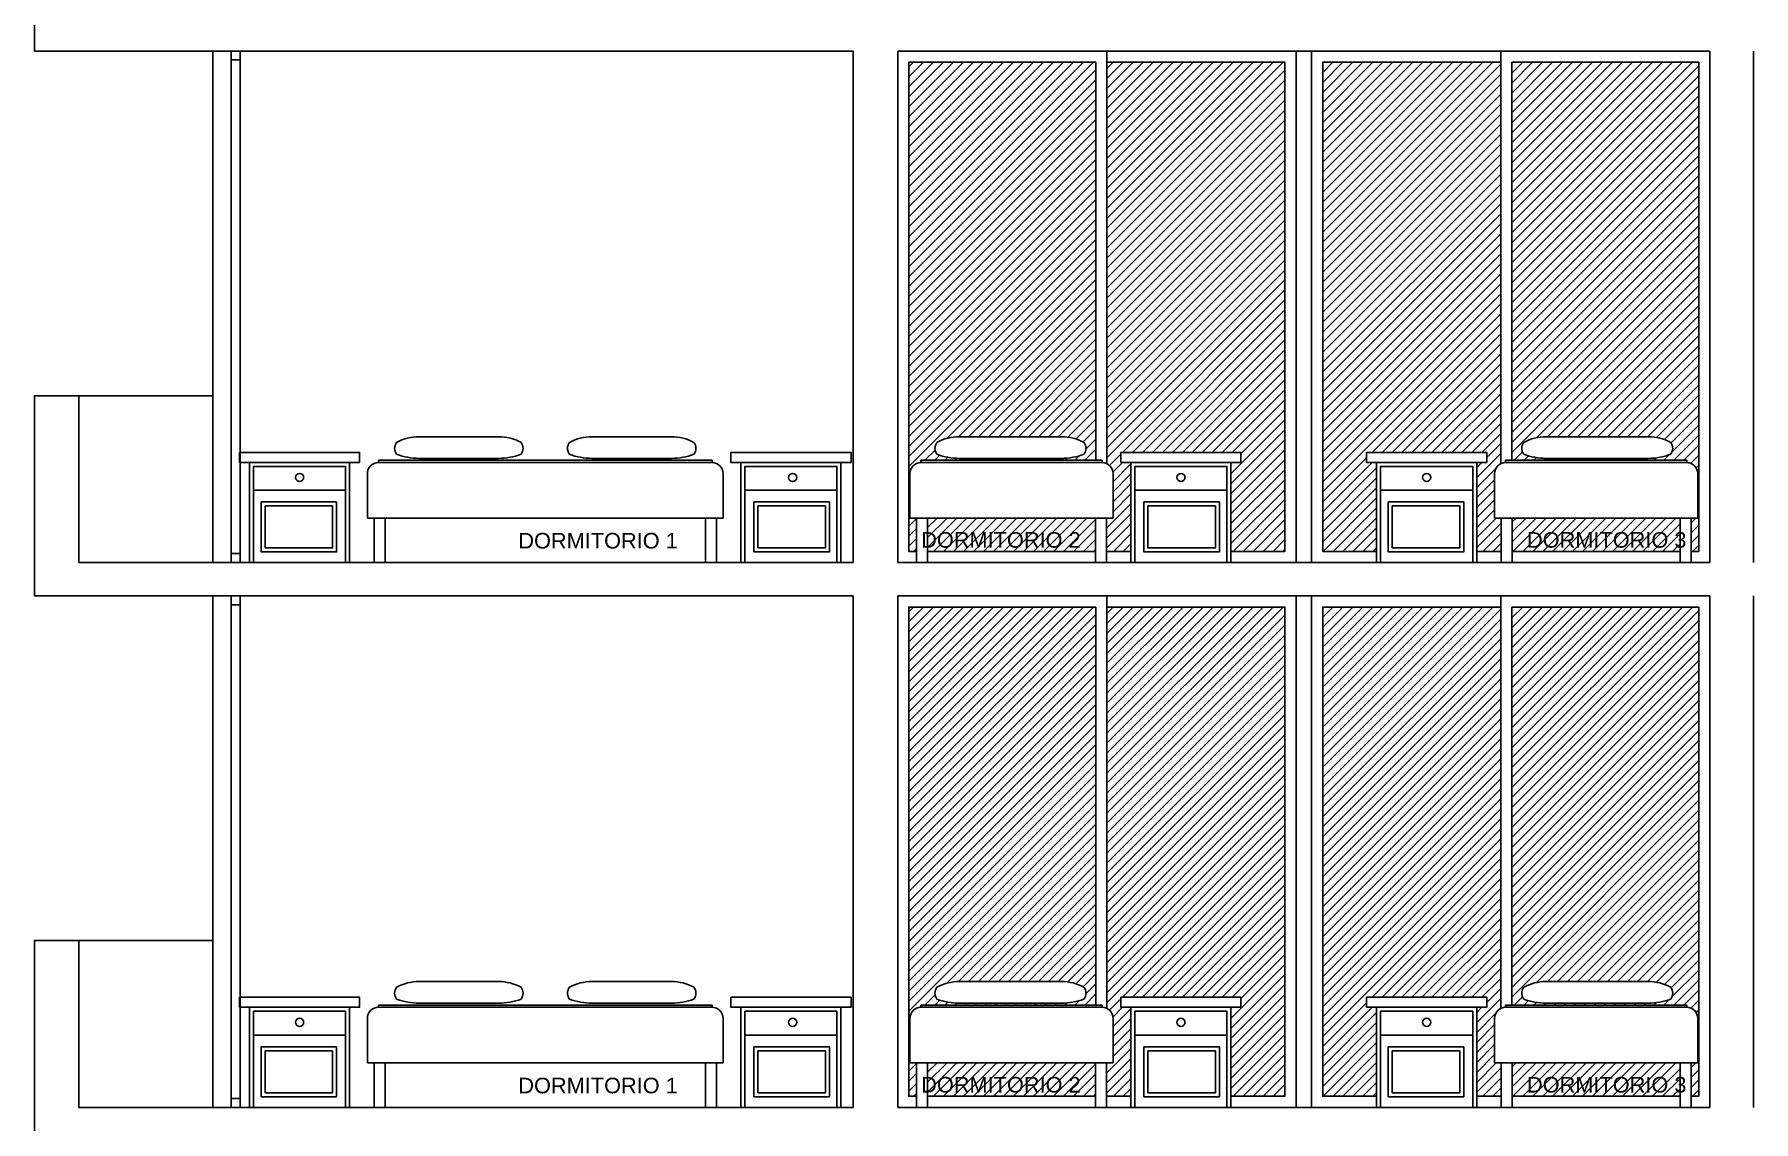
# Model space of a CAD drawing. Header units: millimetres. Extents: x 1217 to 2428, y 234 to 644.
# Drawn here: x 2231.04 to 2238.77, y 401.84 to 406.73 of the extents above; entities that cross this region are included whole.
import ezdxf

# ---------------------------------------------------------------- set-up
doc = ezdxf.new("R2010")
doc.units = ezdxf.units.MM
for name, color, linetype in [('0.1', 251, 'Continuous'), ('0.2', 2, 'Continuous'), ('0.3', 6, 'Continuous'), ('MURO', 5, 'Continuous'), ('Texto', 1, 'Continuous')]:
    doc.layers.add(name, color=color, linetype=linetype)
doc.styles.get("Standard").update_dxf_attribs({"font": 'arial.ttf'})
pattern_1 = [(45, (422.4179387353875, -295.2735478603002), (-0.02245064030267288, 0.02245064030267288), [])]
pattern_2 = [(45, (422.4179387353875, -292.8235476592326), (-0.02245064030267288, 0.02245064030267288), [])]

msp = doc.modelspace()

# ---------------------------------------------------------------- hatches: boundary and pattern name
at = {"layer": '0.1', "ltscale": 3}
h = msp.add_hatch(dxfattribs=at)
h.set_pattern_fill('ANSI31', color=256, scale=0.01)
h.set_pattern_definition(pattern_2)
edge = h.paths.add_edge_path()
edge.add_line((2235.809509860876, 406.6009935503834), (2234.968528561855, 406.6009935503834))
edge.add_line((2234.968528561855, 406.6009935503834), (2234.973099947954, 404.7509935507559))
edge.add_arc((2235.023099947954, 404.7509935507557), 0.0500000000001819, 90, 179.9999999997395, ccw=False)
edge.add_line((2235.023099947954, 404.8009935507559), (2235.023086129455, 404.8109935502831))
edge.add_line((2235.023086129455, 404.8109935502831), (2235.809509860876, 404.8109935507713))
edge.add_line((2235.809509860876, 404.8109935507713), (2235.809509860876, 406.6009935503834))
edge = h.paths.add_edge_path(flags=16)
edge.add_arc((2235.721483862543, 404.8645589528612), 0.04346014252858307, 322.3584972331713, 397.6415043925066)
edge.add_arc((2235.654944005065, 404.7062089610866), 0.2106576962042713, 61.3648222440488, 89.99999970130179)
edge.add_line((2235.654944006163, 404.9168666572909), (2235.297499618136, 404.9168666591876))
edge.add_line((2235.297499618136, 404.9168666591876), (2235.19590087464, 404.9168666591535))
edge.add_arc((2235.195900879705, 404.7062089629487), 0.2106576962048622, 90.0000013774749, 118.6351777559782)
edge.add_arc((2235.129361022226, 404.8645589547241), 0.04346014252840516, 142.3584956078494, 217.6415027675509)
edge.add_arc((2235.195900879704, 405.1037123389539), 0.2842281515700908, 249.1951985566897, 269.9999997013402)
edge.add_line((2235.195900878223, 404.8194841873838), (2235.654944003854, 404.8194841855212))
edge.add_arc((2235.654944005065, 405.1037123370941), 0.284228151572961, 269.9999997558837, 290.8048014431884)
h.paths.add_polyline_path([(2235.807499947892, 404.5509935500649), (2235.053099947924, 404.5509935496257), (2235.053099947924, 404.4009935503834), (2235.807499947892, 404.4009935503834)])
h.paths.add_polyline_path([(2235.003099947935, 404.5509935505697), (2234.973099947907, 404.5509935505697), (2234.973099947907, 404.7509935696192), (2234.968528561855, 406.6009935503834), (2234.968528561855, 404.4009935503834), (2235.003099947935, 404.4009935503834)])
edge = h.paths.add_edge_path()
edge.add_line((2236.659894773511, 406.6009935503834), (2235.859509860876, 406.6009935503834))
edge.add_line((2235.859509860876, 406.6009935503834), (2235.859509860876, 404.7958885808713))
edge.add_arc((2235.837499947861, 404.7509935507562), 0.04999999999972937, -3.257127900724299e-10, 63.88346839328062, ccw=False)
edge.add_line((2235.887499947861, 404.7509935507559), (2235.887499947908, 404.5509935505697))
edge.add_line((2235.887499947908, 404.5509935505697), (2235.85749994788, 404.5509935505697))
edge.add_line((2235.85749994788, 404.5509935505697), (2235.85749994788, 404.4009935503834))
edge.add_line((2235.85749994788, 404.4009935503834), (2235.967317507944, 404.4009935503834))
edge.add_line((2235.967317507944, 404.4009935503834), (2235.967317507944, 404.8009935491802))
edge.add_line((2235.967317507944, 404.8009935491802), (2235.922317507902, 404.8009935491802))
edge.add_line((2235.922317507902, 404.8009935491802), (2235.922317507902, 404.8459935491057))
edge.add_line((2235.922317507902, 404.8459935491057), (2236.417317507897, 404.8459935491057))
edge.add_line((2236.417317507897, 404.8459935491057), (2236.462317507939, 404.8459935491057))
edge.add_line((2236.462317507939, 404.8459935491057), (2236.462317507939, 404.8009935491802))
edge.add_line((2236.462317507939, 404.8009935491802), (2236.417317507897, 404.8009935491802))
edge.add_line((2236.417317507897, 404.8009935491802), (2236.417317507897, 404.4009935503834))
edge.add_line((2236.417317507897, 404.4009935503834), (2236.659894773511, 404.4009935503834))
edge.add_line((2236.659894773511, 404.4009935503834), (2236.659894773511, 406.6009935503834))
h = msp.add_hatch(dxfattribs=at)
h.set_pattern_fill('ANSI31', color=256, scale=0.01)
h.set_pattern_definition(pattern_2)
edge = h.paths.add_edge_path()
edge.add_line((2237.680279686146, 406.6009935503834), (2238.521260985167, 406.6009935503834))
edge.add_line((2238.521260985167, 406.6009935503834), (2238.516689599068, 404.7509935507559))
edge.add_arc((2238.466689599068, 404.7509935507557), 0.0500000000001819, 360.0000000002606, 450)
edge.add_line((2238.466689599068, 404.8009935507559), (2238.466703417567, 404.8109935502831))
edge.add_line((2238.466703417567, 404.8109935502831), (2237.680279686146, 404.8109935507713))
edge.add_line((2237.680279686146, 404.8109935507713), (2237.680279686146, 406.6009935503834))
edge = h.paths.add_edge_path(flags=16)
edge.add_arc((2237.768305684479, 404.8645589528612), 0.04346014252858307, 142.3584956074934, 217.6415027668287, ccw=False)
edge.add_arc((2237.834845541957, 404.7062089610866), 0.2106576962042713, 450.0000002986982, 478.6351777559512, ccw=False)
edge.add_line((2237.834845540859, 404.9168666572909), (2238.192289928887, 404.9168666591876))
edge.add_line((2238.192289928887, 404.9168666591876), (2238.293888672382, 404.9168666591535))
edge.add_arc((2238.293888667317, 404.7062089629487), 0.2106576962048622, 421.36482224402175, 449.9999986225251, ccw=False)
edge.add_arc((2238.360428524796, 404.8645589547241), 0.04346014252840516, 322.3584972324491, 397.6415043921505, ccw=False)
edge.add_arc((2238.293888667318, 405.1037123389539), 0.2842281515700908, 270.0000002986598, 290.8048014433102, ccw=False)
edge.add_line((2238.293888668799, 404.8194841873838), (2237.834845543168, 404.8194841855212))
edge.add_arc((2237.834845541957, 405.1037123370941), 0.284228151572961, 249.1951985568116, 270.0000002441164, ccw=False)
h.paths.add_polyline_path([(2237.68228959913, 404.5509935500649), (2238.436689599098, 404.5509935496257), (2238.436689599098, 404.4009935503834), (2237.68228959913, 404.4009935503834)])
h.paths.add_polyline_path([(2238.486689599087, 404.5509935505697), (2238.516689599115, 404.5509935505697), (2238.516689599115, 404.7509935696192), (2238.521260985167, 406.6009935503834), (2238.521260985167, 404.4009935503834), (2238.486689599087, 404.4009935503834)])
edge = h.paths.add_edge_path()
edge.add_line((2236.829894773511, 406.6009935503834), (2237.630279686146, 406.6009935503834))
edge.add_line((2237.630279686146, 406.6009935503834), (2237.630279686146, 404.7958885808713))
edge.add_arc((2237.652289599161, 404.7509935507562), 0.04999999999972937, 476.1165316067194, 540.0000000003257)
edge.add_line((2237.602289599161, 404.7509935507559), (2237.602289599114, 404.5509935505697))
edge.add_line((2237.602289599114, 404.5509935505697), (2237.632289599142, 404.5509935505697))
edge.add_line((2237.632289599142, 404.5509935505697), (2237.632289599142, 404.4009935503834))
edge.add_line((2237.632289599142, 404.4009935503834), (2237.522472039078, 404.4009935503834))
edge.add_line((2237.522472039078, 404.4009935503834), (2237.522472039078, 404.8009935491802))
edge.add_line((2237.522472039078, 404.8009935491802), (2237.56747203912, 404.8009935491802))
edge.add_line((2237.56747203912, 404.8009935491802), (2237.56747203912, 404.8459935491057))
edge.add_line((2237.56747203912, 404.8459935491057), (2237.072472039125, 404.8459935491057))
edge.add_line((2237.072472039125, 404.8459935491057), (2237.027472039083, 404.8459935491057))
edge.add_line((2237.027472039083, 404.8459935491057), (2237.027472039083, 404.8009935491802))
edge.add_line((2237.027472039083, 404.8009935491802), (2237.072472039125, 404.8009935491802))
edge.add_line((2237.072472039125, 404.8009935491802), (2237.072472039125, 404.4009935503834))
edge.add_line((2237.072472039125, 404.4009935503834), (2236.829894773511, 404.4009935503834))
edge.add_line((2236.829894773511, 404.4009935503834), (2236.829894773511, 406.6009935503834))
h = msp.add_hatch(dxfattribs=at)
h.set_pattern_fill('ANSI31', color=256, scale=0.01)
h.set_pattern_definition(pattern_1)
edge = h.paths.add_edge_path()
edge.add_line((2235.809509860876, 404.1509933493159), (2234.968528561855, 404.1509933493159))
edge.add_line((2234.968528561855, 404.1509933493159), (2234.973099947954, 402.3009933496884))
edge.add_arc((2235.023099947954, 402.3009933496882), 0.0500000000001819, 90, 179.9999999997395, ccw=False)
edge.add_line((2235.023099947954, 402.3509933496883), (2235.023086129455, 402.3609933492155))
edge.add_line((2235.023086129455, 402.3609933492155), (2235.809509860876, 402.3609933497038))
edge.add_line((2235.809509860876, 402.3609933497038), (2235.809509860876, 404.1509933493159))
edge = h.paths.add_edge_path(flags=16)
edge.add_arc((2235.721483862543, 402.4145587517936), 0.04346014252858307, 322.3584972331713, 397.6415043925066)
edge.add_arc((2235.654944005065, 402.2562087600191), 0.2106576962042713, 61.3648222440488, 89.99999970130179)
edge.add_line((2235.654944006163, 402.4668664562233), (2235.297499618136, 402.4668664581201))
edge.add_line((2235.297499618136, 402.4668664581201), (2235.19590087464, 402.466866458086))
edge.add_arc((2235.195900879705, 402.2562087618811), 0.2106576962048622, 90.0000013774749, 118.6351777559782)
edge.add_arc((2235.129361022226, 402.4145587536566), 0.04346014252840516, 142.3584956078494, 217.6415027675509)
edge.add_arc((2235.195900879704, 402.6537121378863), 0.2842281515700908, 249.1951985566897, 269.9999997013402)
edge.add_line((2235.195900878223, 402.3694839863163), (2235.654944003854, 402.3694839844536))
edge.add_arc((2235.654944005065, 402.6537121360266), 0.284228151572961, 269.9999997558837, 290.8048014431884)
h.paths.add_polyline_path([(2235.807499947892, 402.1009933489973), (2235.053099947924, 402.1009933485582), (2235.053099947924, 401.9509933493158), (2235.807499947892, 401.9509933493158)])
h.paths.add_polyline_path([(2235.003099947935, 402.1009933495021), (2234.973099947907, 402.1009933495021), (2234.973099947907, 402.3009933685516), (2234.968528561855, 404.1509933493159), (2234.968528561855, 401.9509933493158), (2235.003099947935, 401.9509933493158)])
edge = h.paths.add_edge_path()
edge.add_line((2236.659894773511, 404.1509933493159), (2235.859509860876, 404.1509933493159))
edge.add_line((2235.859509860876, 404.1509933493159), (2235.859509860876, 402.3458883798038))
edge.add_arc((2235.837499947861, 402.3009933496887), 0.04999999999972937, -3.257127900724299e-10, 63.88346839328062, ccw=False)
edge.add_line((2235.887499947861, 402.3009933496884), (2235.887499947908, 402.1009933495021))
edge.add_line((2235.887499947908, 402.1009933495021), (2235.85749994788, 402.1009933495021))
edge.add_line((2235.85749994788, 402.1009933495021), (2235.85749994788, 401.9509933493158))
edge.add_line((2235.85749994788, 401.9509933493158), (2235.967317507944, 401.9509933493158))
edge.add_line((2235.967317507944, 401.9509933493158), (2235.967317507944, 402.3509933481126))
edge.add_line((2235.967317507944, 402.3509933481126), (2235.922317507902, 402.3509933481126))
edge.add_line((2235.922317507902, 402.3509933481126), (2235.922317507902, 402.3959933480381))
edge.add_line((2235.922317507902, 402.3959933480381), (2236.417317507897, 402.3959933480381))
edge.add_line((2236.417317507897, 402.3959933480381), (2236.462317507939, 402.3959933480381))
edge.add_line((2236.462317507939, 402.3959933480381), (2236.462317507939, 402.3509933481126))
edge.add_line((2236.462317507939, 402.3509933481126), (2236.417317507897, 402.3509933481126))
edge.add_line((2236.417317507897, 402.3509933481126), (2236.417317507897, 401.9509933493158))
edge.add_line((2236.417317507897, 401.9509933493158), (2236.659894773511, 401.9509933493158))
edge.add_line((2236.659894773511, 401.9509933493158), (2236.659894773511, 404.1509933493159))
h = msp.add_hatch(dxfattribs=at)
h.set_pattern_fill('ANSI31', color=256, scale=0.01)
h.set_pattern_definition(pattern_1)
edge = h.paths.add_edge_path()
edge.add_line((2237.680279686146, 404.1509933493159), (2238.521260985167, 404.1509933493159))
edge.add_line((2238.521260985167, 404.1509933493159), (2238.516689599068, 402.3009933496884))
edge.add_arc((2238.466689599068, 402.3009933496882), 0.0500000000001819, 360.0000000002606, 450)
edge.add_line((2238.466689599068, 402.3509933496883), (2238.466703417567, 402.3609933492155))
edge.add_line((2238.466703417567, 402.3609933492155), (2237.680279686146, 402.3609933497038))
edge.add_line((2237.680279686146, 402.3609933497038), (2237.680279686146, 404.1509933493159))
edge = h.paths.add_edge_path(flags=16)
edge.add_arc((2237.768305684479, 402.4145587517936), 0.04346014252858307, 142.3584956074934, 217.6415027668287, ccw=False)
edge.add_arc((2237.834845541957, 402.2562087600191), 0.2106576962042713, 450.0000002986982, 478.6351777559512, ccw=False)
edge.add_line((2237.834845540859, 402.4668664562233), (2238.192289928887, 402.4668664581201))
edge.add_line((2238.192289928887, 402.4668664581201), (2238.293888672382, 402.466866458086))
edge.add_arc((2238.293888667317, 402.2562087618811), 0.2106576962048622, 421.36482224402175, 449.9999986225251, ccw=False)
edge.add_arc((2238.360428524796, 402.4145587536566), 0.04346014252840516, 322.3584972324491, 397.6415043921505, ccw=False)
edge.add_arc((2238.293888667318, 402.6537121378863), 0.2842281515700908, 270.0000002986598, 290.8048014433102, ccw=False)
edge.add_line((2238.293888668799, 402.3694839863163), (2237.834845543168, 402.3694839844536))
edge.add_arc((2237.834845541957, 402.6537121360266), 0.284228151572961, 249.1951985568116, 270.0000002441164, ccw=False)
h.paths.add_polyline_path([(2237.68228959913, 402.1009933489973), (2238.436689599098, 402.1009933485582), (2238.436689599098, 401.9509933493158), (2237.68228959913, 401.9509933493158)])
h.paths.add_polyline_path([(2238.486689599087, 402.1009933495021), (2238.516689599115, 402.1009933495021), (2238.516689599115, 402.3009933685516), (2238.521260985167, 404.1509933493159), (2238.521260985167, 401.9509933493158), (2238.486689599087, 401.9509933493158)])
edge = h.paths.add_edge_path()
edge.add_line((2236.829894773511, 404.1509933493159), (2237.630279686146, 404.1509933493159))
edge.add_line((2237.630279686146, 404.1509933493159), (2237.630279686146, 402.3458883798038))
edge.add_arc((2237.652289599161, 402.3009933496887), 0.04999999999972937, 476.1165316067194, 540.0000000003257)
edge.add_line((2237.602289599161, 402.3009933496884), (2237.602289599114, 402.1009933495021))
edge.add_line((2237.602289599114, 402.1009933495021), (2237.632289599142, 402.1009933495021))
edge.add_line((2237.632289599142, 402.1009933495021), (2237.632289599142, 401.9509933493158))
edge.add_line((2237.632289599142, 401.9509933493158), (2237.522472039078, 401.9509933493158))
edge.add_line((2237.522472039078, 401.9509933493158), (2237.522472039078, 402.3509933481126))
edge.add_line((2237.522472039078, 402.3509933481126), (2237.56747203912, 402.3509933481126))
edge.add_line((2237.56747203912, 402.3509933481126), (2237.56747203912, 402.3959933480381))
edge.add_line((2237.56747203912, 402.3959933480381), (2237.072472039125, 402.3959933480381))
edge.add_line((2237.072472039125, 402.3959933480381), (2237.027472039083, 402.3959933480381))
edge.add_line((2237.027472039083, 402.3959933480381), (2237.027472039083, 402.3509933481126))
edge.add_line((2237.027472039083, 402.3509933481126), (2237.072472039125, 402.3509933481126))
edge.add_line((2237.072472039125, 402.3509933481126), (2237.072472039125, 401.9509933493158))
edge.add_line((2237.072472039125, 401.9509933493158), (2236.829894773511, 401.9509933493158))
edge.add_line((2236.829894773511, 401.9509933493158), (2236.829894773511, 404.1509933493159))

# ---------------------------------------------------------------- linework, layer by layer
at = {"layer": '0.1', "linetype": 'ByBlock'}
for p, q in [((2232.533707714455, 404.7509935507558, -4.511021234321858e-07), (2232.533707714455, 404.5509935505696, -4.511021234321858e-07)), ((2234.083707714443, 404.8109935512774, -4.511021234321858e-07), (2232.583693896002, 404.810993550346, -4.511021234321858e-07)), ((2232.583697702201, 404.8009935496382, -4.511021234321858e-07), (2234.083717067017, 404.8009935496382, -4.511021234321858e-07)), ((2234.133707714431, 404.7509935507558, -4.511021234321858e-07), (2234.133707714431, 404.5509935505696, -4.511021234321858e-07)), ((2234.973099947907, 404.7509935507559, -2.901142928210344e-07), (2234.973099947907, 404.5509935505697, -2.901142928210344e-07)), ((2235.83749994792, 404.8109935507887, -3.203780983123054e-07), (2235.023086129455, 404.8109935502831, -3.203780983123054e-07)), ((2235.023099947955, 404.8009935496383, -3.203780983123054e-07), (2235.837486129419, 404.8009935496383, -3.203780983123054e-07)), ((2235.887499947908, 404.7509935507559, -2.901142928210344e-07), (2235.887499947908, 404.5509935505697, -2.901142928210344e-07)), ((2237.602289599114, 404.7509935507559, -2.901142928210344e-07), (2237.602289599114, 404.5509935505697, -2.901142928210344e-07)), ((2237.652289599102, 404.8109935507887, -3.203780983123054e-07), (2238.466703417567, 404.8109935502831, -3.203780983123054e-07)), ((2238.466689599067, 404.8009935496383, -3.203780983123054e-07), (2237.652303417603, 404.8009935496383, -3.203780983123054e-07)), ((2238.516689599115, 404.7509935507559, -2.901142928210344e-07), (2238.516689599115, 404.5509935505697, -2.901142928210344e-07)), ((2234.133707714431, 404.5509935505696, -4.511021234321858e-07), (2232.533707714455, 404.5509935496382, -4.511021234321858e-07)), ((2232.533707714455, 404.5509935505696, -4.511021234321858e-07), (2232.613707714471, 404.5509935505696, -4.511021234321858e-07)), ((2232.563707714482, 404.5509935505696, -4.511021234321858e-07), (2232.533707714455, 404.5509935505696, -4.511021234321858e-07)), ((2232.563707714482, 404.3509935503833, -4.511021234321858e-07), (2232.563707714482, 404.5509935505696, -4.511021234321858e-07)), ((2232.613707714471, 404.5509935505696, -4.511021234321858e-07), (2232.613707714471, 404.3509935503833, -4.511021234321858e-07)), ((2234.133707714431, 404.5509935505696, -4.511021234321858e-07), (2234.053707714415, 404.5509935505696, -4.511021234321858e-07)), ((2234.103707714403, 404.5509935505696, -4.511021234321858e-07), (2234.133707714431, 404.5509935505696, -4.511021234321858e-07)), ((2234.103707714403, 404.3509935503833, -4.511021234321858e-07), (2234.103707714403, 404.5509935505696, -4.511021234321858e-07)), ((2234.973099947907, 404.5509935505697, -2.901142928210344e-07), (2235.053099947924, 404.5509935505697, -2.901142928210344e-07)), ((2235.003099947935, 404.5509935505697, -2.901142928210344e-07), (2234.973099947907, 404.5509935505697, -2.901142928210344e-07)), ((2235.003099947935, 404.3509935503834, -2.901142928210344e-07), (2235.003099947935, 404.5509935505697, -2.901142928210344e-07)), ((2235.887499947908, 404.5509935501115, -3.203780983123054e-07), (2235.053099947923, 404.5509935496257, -3.203780983123054e-07)), ((2235.053099947924, 404.5509935505697, -2.901142928210344e-07), (2235.053099947924, 404.3509935503834, -2.901142928210344e-07)), ((2235.887499947908, 404.5509935505697, -2.901142928210344e-07), (2235.807499947892, 404.5509935505697, -2.901142928210344e-07)), ((2235.85749994788, 404.5509935505697, -2.901142928210344e-07), (2235.887499947908, 404.5509935505697, -2.901142928210344e-07)), ((2235.85749994788, 404.3509935503834, -2.901142928210344e-07), (2235.85749994788, 404.5509935505697, -2.901142928210344e-07)), ((2237.602289599114, 404.5509935505697, -2.901142928210344e-07), (2237.68228959913, 404.5509935505697, -2.901142928210344e-07)), ((2237.602289599114, 404.5509935501115, -3.203780983123054e-07), (2238.436689599099, 404.5509935496257, -3.203780983123054e-07)), ((2237.632289599142, 404.5509935505697, -2.901142928210344e-07), (2237.602289599114, 404.5509935505697, -2.901142928210344e-07)), ((2237.632289599142, 404.3509935503834, -2.901142928210344e-07), (2237.632289599142, 404.5509935505697, -2.901142928210344e-07)), ((2238.436689599098, 404.5509935505697, -2.901142928210344e-07), (2238.436689599098, 404.3509935503834, -2.901142928210344e-07)), ((2238.516689599115, 404.5509935505697, -2.901142928210344e-07), (2238.436689599098, 404.5509935505697, -2.901142928210344e-07)), ((2238.486689599087, 404.5509935505697, -2.901142928210344e-07), (2238.516689599115, 404.5509935505697, -2.901142928210344e-07)), ((2238.486689599087, 404.3509935503834, -2.901142928210344e-07), (2238.486689599087, 404.5509935505697, -2.901142928210344e-07)), ((2234.083707714443, 402.3609933502098, -4.511021234321858e-07), (2232.583693896002, 402.3609933492785, -4.511021234321858e-07)), ((2235.83749994792, 402.3609933497212, -3.203780983123054e-07), (2235.023086129455, 402.3609933492155, -3.203780983123054e-07)), ((2237.652289599102, 402.3609933497212, -3.203780983123054e-07), (2238.466703417567, 402.3609933492155, -3.203780983123054e-07)), ((2232.533707714455, 402.3009933496883, -4.511021234321858e-07), (2232.533707714455, 402.100993349502, -4.511021234321858e-07)), ((2232.583697702201, 402.3509933485707, -4.511021234321858e-07), (2234.083717067017, 402.3509933485707, -4.511021234321858e-07)), ((2234.133707714431, 402.3009933496883, -4.511021234321858e-07), (2234.133707714431, 402.100993349502, -4.511021234321858e-07)), ((2234.973099947907, 402.3009933496884, -2.901142928210344e-07), (2234.973099947907, 402.1009933495021, -2.901142928210344e-07)), ((2235.023099947955, 402.3509933485708, -3.203780983123054e-07), (2235.837486129419, 402.3509933485708, -3.203780983123054e-07)), ((2235.887499947908, 402.3009933496884, -2.901142928210344e-07), (2235.887499947908, 402.1009933495021, -2.901142928210344e-07)), ((2237.602289599114, 402.3009933496884, -2.901142928210344e-07), (2237.602289599114, 402.1009933495021, -2.901142928210344e-07)), ((2238.466689599067, 402.3509933485708, -3.203780983123054e-07), (2237.652303417603, 402.3509933485708, -3.203780983123054e-07)), ((2238.516689599115, 402.3009933496884, -2.901142928210344e-07), (2238.516689599115, 402.1009933495021, -2.901142928210344e-07)), ((2234.133707714431, 402.100993349502, -4.511021234321858e-07), (2232.533707714455, 402.1009933485707, -4.511021234321858e-07)), ((2232.533707714455, 402.100993349502, -4.511021234321858e-07), (2232.613707714471, 402.100993349502, -4.511021234321858e-07)), ((2232.563707714482, 402.100993349502, -4.511021234321858e-07), (2232.533707714455, 402.100993349502, -4.511021234321858e-07)), ((2232.563707714482, 401.9009933493157, -4.511021234321858e-07), (2232.563707714482, 402.100993349502, -4.511021234321858e-07)), ((2232.613707714471, 402.100993349502, -4.511021234321858e-07), (2232.613707714471, 401.9009933493157, -4.511021234321858e-07)), ((2234.133707714431, 402.100993349502, -4.511021234321858e-07), (2234.053707714415, 402.100993349502, -4.511021234321858e-07)), ((2234.103707714403, 402.100993349502, -4.511021234321858e-07), (2234.133707714431, 402.100993349502, -4.511021234321858e-07)), ((2234.103707714403, 401.9009933493157, -4.511021234321858e-07), (2234.103707714403, 402.100993349502, -4.511021234321858e-07)), ((2234.973099947907, 402.1009933495021, -2.901142928210344e-07), (2235.053099947924, 402.1009933495021, -2.901142928210344e-07)), ((2235.003099947935, 402.1009933495021, -2.901142928210344e-07), (2234.973099947907, 402.1009933495021, -2.901142928210344e-07)), ((2235.003099947935, 401.9009933493159, -2.901142928210344e-07), (2235.003099947935, 402.1009933495021, -2.901142928210344e-07)), ((2235.887499947908, 402.100993349044, -3.203780983123054e-07), (2235.053099947923, 402.1009933485582, -3.203780983123054e-07)), ((2235.053099947924, 402.1009933495021, -2.901142928210344e-07), (2235.053099947924, 401.9009933493159, -2.901142928210344e-07)), ((2235.887499947908, 402.1009933495021, -2.901142928210344e-07), (2235.807499947892, 402.1009933495021, -2.901142928210344e-07)), ((2235.85749994788, 402.1009933495021, -2.901142928210344e-07), (2235.887499947908, 402.1009933495021, -2.901142928210344e-07)), ((2235.85749994788, 401.9009933493159, -2.901142928210344e-07), (2235.85749994788, 402.1009933495021, -2.901142928210344e-07)), ((2237.602289599114, 402.1009933495021, -2.901142928210344e-07), (2237.68228959913, 402.1009933495021, -2.901142928210344e-07)), ((2237.602289599114, 402.100993349044, -3.203780983123054e-07), (2238.436689599099, 402.1009933485582, -3.203780983123054e-07)), ((2237.632289599142, 402.1009933495021, -2.901142928210344e-07), (2237.602289599114, 402.1009933495021, -2.901142928210344e-07)), ((2237.632289599142, 401.9009933493159, -2.901142928210344e-07), (2237.632289599142, 402.1009933495021, -2.901142928210344e-07)), ((2238.436689599098, 402.1009933495021, -2.901142928210344e-07), (2238.436689599098, 401.9009933493159, -2.901142928210344e-07)), ((2238.516689599115, 402.1009933495021, -2.901142928210344e-07), (2238.436689599098, 402.1009933495021, -2.901142928210344e-07)), ((2238.486689599087, 402.1009933495021, -2.901142928210344e-07), (2238.516689599115, 402.1009933495021, -2.901142928210344e-07)), ((2238.486689599087, 401.9009933493159, -2.901142928210344e-07), (2238.486689599087, 402.1009933495021, -2.901142928210344e-07))]:
    msp.add_line(p, q, dxfattribs=at)
at = {"layer": '0.1'}
for p, q in [((2234.053707714415, 404.5509935505696, -4.511021234321858e-07), (2234.053707714415, 404.3509935503833, -4.511021234321858e-07)), ((2235.807499947892, 404.5509935505697, -2.901142928210344e-07), (2235.807499947892, 404.3509935503834, -2.901142928210344e-07)), ((2237.68228959913, 404.5509935505697, -2.901142928210344e-07), (2237.68228959913, 404.3509935503834, -2.901142928210344e-07)), ((2234.053707714415, 402.100993349502, -4.511021234321858e-07), (2234.053707714415, 401.9009933493157, -4.511021234321858e-07)), ((2235.807499947892, 402.1009933495021, -2.901142928210344e-07), (2235.807499947892, 401.9009933493159, -2.901142928210344e-07)), ((2237.68228959913, 402.1009933495021, -2.901142928210344e-07), (2237.68228959913, 401.9009933493159, -2.901142928210344e-07))]:
    msp.add_line(p, q, dxfattribs=at)
at = {"layer": '0.1', "ltscale": 3}
for points, elevation in [([(2231.838075969239, 404.3509935503834), (2231.838075969239, 406.6509937514509)], -2.892623708001396e-07), ([(2235.859509860876, 406.6509935503834), (2235.859509860876, 404.7958885808713)], -3.203780983123054e-07), ([(2237.630279686146, 406.6509935503834), (2237.630279686146, 404.7958885808713)], -3.203780983123054e-07), ([(2235.809509860876, 406.6009935503834), (2234.968528561855, 406.6009935503834), (2234.968528561855, 404.4009935503834), (2235.003099947935, 404.4009935503834)], -3.203780983123054e-07), ([(2235.809509860876, 406.6009935503834), (2235.809509860876, 404.8109935507713)], -3.203780983123054e-07), ([(2236.417317507897, 404.4009935503834), (2236.659894773511, 404.4009935503834), (2236.659894773511, 406.6009935503834), (2235.859509860876, 406.6009935503834)], -3.203780983123054e-07), ([(2237.072472039125, 404.4009935503834), (2236.829894773511, 404.4009935503834), (2236.829894773511, 406.6009935503834), (2237.630279686146, 406.6009935503834)], -3.203780983123054e-07), ([(2237.680279686146, 406.6009935503834), (2238.521260985167, 406.6009935503834), (2238.521260985167, 404.4009935503834), (2238.486689599087, 404.4009935503834)], -3.203780983123054e-07), ([(2237.680279686146, 406.6009935503834), (2237.680279686146, 404.8109935507713)], -3.203780983123054e-07), ([(2231.236081931037, 405.1009965663957), (2231.838081930684, 405.1009965663957)], -2.489541976818461e-07), ([(2235.053099947924, 404.4009935503834), (2235.807499947892, 404.4009935503834)], -3.203780983123054e-07), ([(2235.85749994788, 404.4009935503834), (2235.967317507944, 404.4009935503834)], -3.203780983123054e-07), ([(2237.632289599142, 404.4009935503834), (2237.522472039078, 404.4009935503834)], -3.203780983123054e-07), ([(2238.436689599098, 404.4009935503834), (2237.68228959913, 404.4009935503834)], -3.203780983123054e-07), ([(2231.838075969239, 401.9009933493159), (2231.838075969239, 404.2009935503833)], -2.892623708001396e-07), ([(2235.809509860876, 404.1509933493159), (2234.968528561855, 404.1509933493159), (2234.968528561855, 401.9509933493158), (2235.003099947935, 401.9509933493158)], -3.203780983123054e-07), ([(2235.809509860876, 404.1509933493159), (2235.809509860876, 402.3609933497038)], -3.203780983123054e-07), ([(2235.859509860876, 404.2009933493158), (2235.859509860876, 402.3458883798038)], -3.203780983123054e-07), ([(2236.417317507897, 401.9509933493158), (2236.659894773511, 401.9509933493158), (2236.659894773511, 404.1509933493159), (2235.859509860876, 404.1509933493159)], -3.203780983123054e-07), ([(2237.072472039125, 401.9509933493158), (2236.829894773511, 401.9509933493158), (2236.829894773511, 404.1509933493159), (2237.630279686146, 404.1509933493159)], -3.203780983123054e-07), ([(2237.630279686146, 404.2009933493158), (2237.630279686146, 402.3458883798038)], -3.203780983123054e-07), ([(2237.680279686146, 404.1509933493159), (2238.521260985167, 404.1509933493159), (2238.521260985167, 401.9509933493158), (2238.486689599087, 401.9509933493158)], -3.203780983123054e-07), ([(2237.680279686146, 404.1509933493159), (2237.680279686146, 402.3609933497038)], -3.203780983123054e-07), ([(2231.236081931037, 402.6509963653282), (2231.838081930684, 402.6509963653282)], -2.489541976818461e-07), ([(2235.053099947924, 401.9509933493158), (2235.807499947892, 401.9509933493158)], -3.203780983123054e-07), ([(2235.85749994788, 401.9509933493158), (2235.967317507944, 401.9509933493158)], -3.203780983123054e-07), ([(2237.632289599142, 401.9509933493158), (2237.522472039078, 401.9509933493158)], -3.203780983123054e-07), ([(2238.436689599098, 401.9509933493158), (2237.68228959913, 401.9509933493158)], -3.203780983123054e-07)]:
    msp.add_lwpolyline(points, dxfattribs=dict(at, elevation=elevation))
at = {"layer": '0.1'}
for points, elevation in [([(2232.766262997688, 404.9168666573249), (2233.123707384617, 404.9168666591875)], -4.511021234321858e-07), ([(2233.901151771589, 404.9168666573249), (2233.543707384659, 404.9168666591875)], -4.511021234321858e-07), ([(2235.195869021408, 404.9168666567446), (2235.664698356502, 404.9168666591876)], -3.203780983123054e-07), ([(2235.654944005065, 404.916866657325), (2235.297499618136, 404.9168666591876)], -2.901142928210344e-07), ([(2238.293920525614, 404.9168666567446), (2237.82509119052, 404.9168666591876)], -3.203780983123054e-07), ([(2237.834845541957, 404.916866657325), (2238.192289928887, 404.9168666591876)], -2.901142928210344e-07), ([(2232.766262997688, 404.8194841854282), (2233.123707384617, 404.8194841872908)], -4.511021234321858e-07), ([(2233.901151771589, 404.8194841854282), (2233.543707384659, 404.8194841872908)], -4.511021234321858e-07), ([(2235.654944005065, 404.8194841854283), (2235.195885126147, 404.8194841878205)], -2.901142928210344e-07), ([(2235.307253969572, 404.8194841854283), (2235.664698356502, 404.8194841872909)], -3.203780983123054e-07), ([(2238.18253557745, 404.8194841854283), (2237.82509119052, 404.8194841872909)], -3.203780983123054e-07), ([(2237.834845541957, 404.8194841854283), (2238.293904420875, 404.8194841878205)], -2.901142928210344e-07), ([(2232.766262997688, 402.4668664562573), (2233.123707384617, 402.46686645812)], -4.511021234321858e-07), ([(2233.901151771589, 402.4668664562573), (2233.543707384659, 402.46686645812)], -4.511021234321858e-07), ([(2235.195869021408, 402.4668664556771), (2235.664698356502, 402.4668664581201)], -3.203780983123054e-07), ([(2235.654944005065, 402.4668664562574), (2235.297499618136, 402.4668664581201)], -2.901142928210344e-07), ([(2238.293920525614, 402.4668664556771), (2237.82509119052, 402.4668664581201)], -3.203780983123054e-07), ([(2237.834845541957, 402.4668664562574), (2238.192289928887, 402.4668664581201)], -2.901142928210344e-07), ([(2232.766262997688, 402.3694839843606), (2233.123707384617, 402.3694839862233)], -4.511021234321858e-07), ([(2233.901151771589, 402.3694839843606), (2233.543707384659, 402.3694839862233)], -4.511021234321858e-07), ([(2235.654944005065, 402.3694839843607), (2235.195885126147, 402.3694839867529)], -2.901142928210344e-07), ([(2235.307253969572, 402.3694839843607), (2235.664698356502, 402.3694839862234)], -3.203780983123054e-07), ([(2238.18253557745, 402.3694839843607), (2237.82509119052, 402.3694839862234)], -3.203780983123054e-07), ([(2237.834845541957, 402.3694839843607), (2238.293904420875, 402.3694839867529)], -2.901142928210344e-07)]:
    msp.add_lwpolyline(points, dxfattribs=dict(at, elevation=elevation))
at = {"layer": '0.1', "linetype": 'ByBlock'}
for points, elevation in [([(2232.453890154419, 404.8009935496382), (2232.498890154461, 404.8009935496382), (2232.498890154461, 404.8459935495637), (2232.003890154465, 404.8459935495637), (2231.958890154423, 404.8459935495637), (2231.958890154423, 404.8009935496382), (2232.003890154465, 404.8009935496382)], -4.518898591763925e-07), ([(2234.213525274467, 404.8009935496382), (2234.168525274425, 404.8009935496382), (2234.168525274425, 404.8459935495637), (2234.66352527442, 404.8459935495637), (2234.708525274462, 404.8459935495637), (2234.708525274462, 404.8009935496382), (2234.66352527442, 404.8009935496382)], -4.518898591763925e-07), ([(2235.967317507944, 404.8009935491802), (2235.922317507902, 404.8009935491802), (2235.922317507902, 404.8459935491057), (2236.417317507897, 404.8459935491057), (2236.462317507939, 404.8459935491057), (2236.462317507939, 404.8009935491802), (2236.417317507897, 404.8009935491802)], -3.211658340565121e-07), ([(2237.522472039078, 404.8009935491802), (2237.56747203912, 404.8009935491802), (2237.56747203912, 404.8459935491057), (2237.072472039125, 404.8459935491057), (2237.027472039083, 404.8459935491057), (2237.027472039083, 404.8009935491802), (2237.072472039125, 404.8009935491802)], -3.211658340565121e-07), ([(2232.453890154419, 404.3509935503833), (2232.453890154419, 404.8009935496382), (2232.003890154465, 404.8009935496382), (2232.003890154465, 404.3509935503833)], -4.518898591763925e-07), ([(2232.435890154495, 404.3509935503833), (2232.435890154495, 404.7829935504131), (2232.021890154505, 404.7829935504131), (2232.021890154505, 404.3509935503833)], -4.518898591763925e-07), ([(2232.583693896002, 404.810993550346), (2232.583707714501, 404.8009935505696)], -4.511021234321858e-07), ([(2234.083707714443, 404.810993550346), (2234.083693895944, 404.8009935505696)], -4.511021234321858e-07), ([(2234.213525274467, 404.3509935503833), (2234.213525274467, 404.8009935496382), (2234.66352527442, 404.8009935496382), (2234.66352527442, 404.3509935503833)], -4.518898591763925e-07), ([(2234.231525274391, 404.3509935503833), (2234.231525274391, 404.7829935504131), (2234.64552527438, 404.7829935504131), (2234.64552527438, 404.3509935503833)], -4.518898591763925e-07), ([(2235.023086129455, 404.8109935503462), (2235.023099947954, 404.8009935505697)], -2.901142928210344e-07), ([(2235.83749994792, 404.8109935503462), (2235.837486129421, 404.8009935505697)], -2.901142928210344e-07), ([(2235.967317507944, 404.3509935499252), (2235.967317507944, 404.8009935491802), (2236.417317507897, 404.8009935491802), (2236.417317507897, 404.3509935499252)], -3.211658340565121e-07), ([(2235.985317507867, 404.3509935499252), (2235.985317507867, 404.7829935499551), (2236.399317507857, 404.7829935499551), (2236.399317507857, 404.3509935499252)], -3.211658340565121e-07), ([(2237.522472039078, 404.3509935499252), (2237.522472039078, 404.8009935491802), (2237.072472039125, 404.8009935491802), (2237.072472039125, 404.3509935499252)], -3.211658340565121e-07), ([(2237.504472039155, 404.3509935499252), (2237.504472039155, 404.7829935499551), (2237.090472039165, 404.7829935499551), (2237.090472039165, 404.3509935499252)], -3.211658340565121e-07), ([(2237.652289599102, 404.8109935503462), (2237.652303417601, 404.8009935505697)], -2.901142928210344e-07), ([(2238.466703417567, 404.8109935503462), (2238.466689599068, 404.8009935505697)], -2.901142928210344e-07), ([(2232.435890154495, 404.676088533365), (2232.021890154505, 404.676088533365)], -4.47789701935259e-07), ([(2234.231525274391, 404.676088533365), (2234.64552527438, 404.676088533365)], -4.47789701935259e-07), ([(2235.985317507867, 404.6760885329069), (2236.399317507857, 404.6760885329069)], -3.170656768153786e-07), ([(2237.504472039155, 404.6760885329069), (2237.090472039165, 404.6760885329069)], -3.170656768153786e-07), ([(2232.453890154419, 402.3509933485707), (2232.498890154461, 402.3509933485707), (2232.498890154461, 402.3959933484962), (2232.003890154465, 402.3959933484962), (2231.958890154423, 402.3959933484962), (2231.958890154423, 402.3509933485707), (2232.003890154465, 402.3509933485707)], -4.518898591763925e-07), ([(2232.583693896002, 402.3609933492785), (2232.583707714501, 402.350993349502)], -4.511021234321858e-07), ([(2234.083707714443, 402.3609933492785), (2234.083693895944, 402.350993349502)], -4.511021234321858e-07), ([(2234.213525274467, 402.3509933485707), (2234.168525274425, 402.3509933485707), (2234.168525274425, 402.3959933484962), (2234.66352527442, 402.3959933484962), (2234.708525274462, 402.3959933484962), (2234.708525274462, 402.3509933485707), (2234.66352527442, 402.3509933485707)], -4.518898591763925e-07), ([(2235.023086129455, 402.3609933492786), (2235.023099947954, 402.3509933495021)], -2.901142928210344e-07), ([(2235.83749994792, 402.3609933492786), (2235.837486129421, 402.3509933495021)], -2.901142928210344e-07), ([(2235.967317507944, 402.3509933481126), (2235.922317507902, 402.3509933481126), (2235.922317507902, 402.3959933480381), (2236.417317507897, 402.3959933480381), (2236.462317507939, 402.3959933480381), (2236.462317507939, 402.3509933481126), (2236.417317507897, 402.3509933481126)], -3.211658340565121e-07), ([(2237.522472039078, 402.3509933481126), (2237.56747203912, 402.3509933481126), (2237.56747203912, 402.3959933480381), (2237.072472039125, 402.3959933480381), (2237.027472039083, 402.3959933480381), (2237.027472039083, 402.3509933481126), (2237.072472039125, 402.3509933481126)], -3.211658340565121e-07), ([(2237.652289599102, 402.3609933492786), (2237.652303417601, 402.3509933495021)], -2.901142928210344e-07), ([(2238.466703417567, 402.3609933492786), (2238.466689599068, 402.3509933495021)], -2.901142928210344e-07), ([(2232.453890154419, 401.9009933493157), (2232.453890154419, 402.3509933485707), (2232.003890154465, 402.3509933485707), (2232.003890154465, 401.9009933493157)], -4.518898591763925e-07), ([(2232.435890154495, 401.9009933493157), (2232.435890154495, 402.3329933493455), (2232.021890154505, 402.3329933493455), (2232.021890154505, 401.9009933493157)], -4.518898591763925e-07), ([(2234.213525274467, 401.9009933493157), (2234.213525274467, 402.3509933485707), (2234.66352527442, 402.3509933485707), (2234.66352527442, 401.9009933493157)], -4.518898591763925e-07), ([(2234.231525274391, 401.9009933493157), (2234.231525274391, 402.3329933493455), (2234.64552527438, 402.3329933493455), (2234.64552527438, 401.9009933493157)], -4.518898591763925e-07), ([(2235.967317507944, 401.9009933488577), (2235.967317507944, 402.3509933481126), (2236.417317507897, 402.3509933481126), (2236.417317507897, 401.9009933488577)], -3.211658340565121e-07), ([(2235.985317507867, 401.9009933488577), (2235.985317507867, 402.3329933488875), (2236.399317507857, 402.3329933488875), (2236.399317507857, 401.9009933488577)], -3.211658340565121e-07), ([(2237.522472039078, 401.9009933488577), (2237.522472039078, 402.3509933481126), (2237.072472039125, 402.3509933481126), (2237.072472039125, 401.9009933488577)], -3.211658340565121e-07), ([(2237.504472039155, 401.9009933488577), (2237.504472039155, 402.3329933488875), (2237.090472039165, 402.3329933488875), (2237.090472039165, 401.9009933488577)], -3.211658340565121e-07), ([(2232.435890154495, 402.2260883322974), (2232.021890154505, 402.2260883322974)], -4.47789701935259e-07), ([(2234.231525274391, 402.2260883322974), (2234.64552527438, 402.2260883322974)], -4.47789701935259e-07), ([(2235.985317507867, 402.2260883318394), (2236.399317507857, 402.2260883318394)], -3.170656768153786e-07), ([(2237.504472039155, 402.2260883318394), (2237.090472039165, 402.2260883318394)], -3.170656768153786e-07)]:
    msp.add_lwpolyline(points, dxfattribs=dict(at, elevation=elevation))
for points, elevation in [([(2232.395288335207, 404.6237660245977), (2232.056045782567, 404.6237660245977), (2232.056045782567, 404.3990003233783), (2232.395288335207, 404.3990003233783)], -4.47789701935259e-07), ([(2232.377288335167, 404.6057660253726), (2232.074045782607, 404.6057660253726), (2232.074045782607, 404.4170003226034), (2232.377288335167, 404.4170003226034)], -4.47789701935259e-07), ([(2234.272127093679, 404.6237660245977), (2234.611369646319, 404.6237660245977), (2234.611369646319, 404.3990003233783), (2234.272127093679, 404.3990003233783)], -4.47789701935259e-07), ([(2234.290127093719, 404.6057660253726), (2234.593369646278, 404.6057660253726), (2234.593369646278, 404.4170003226034), (2234.290127093719, 404.4170003226034)], -4.47789701935259e-07), ([(2236.025919327155, 404.6237660241397), (2236.365161879795, 404.6237660241397), (2236.365161879795, 404.3990003229202), (2236.025919327155, 404.3990003229202)], -3.170656768153786e-07), ([(2236.043919327195, 404.6057660249145), (2236.347161879755, 404.6057660249145), (2236.347161879755, 404.4170003221454), (2236.043919327195, 404.4170003221454)], -3.170656768153786e-07), ([(2237.463870219867, 404.6237660241397), (2237.124627667227, 404.6237660241397), (2237.124627667227, 404.3990003229202), (2237.463870219867, 404.3990003229202)], -3.170656768153786e-07), ([(2237.445870219827, 404.6057660249145), (2237.142627667267, 404.6057660249145), (2237.142627667267, 404.4170003221454), (2237.445870219827, 404.4170003221454)], -3.170656768153786e-07), ([(2232.395288335207, 402.1737658235302), (2232.056045782567, 402.1737658235302), (2232.056045782567, 401.9490001223107), (2232.395288335207, 401.9490001223107)], -4.47789701935259e-07), ([(2232.377288335167, 402.155765824305), (2232.074045782607, 402.155765824305), (2232.074045782607, 401.9670001215359), (2232.377288335167, 401.9670001215359)], -4.47789701935259e-07), ([(2234.272127093679, 402.1737658235302), (2234.611369646319, 402.1737658235302), (2234.611369646319, 401.9490001223107), (2234.272127093679, 401.9490001223107)], -4.47789701935259e-07), ([(2234.290127093719, 402.155765824305), (2234.593369646278, 402.155765824305), (2234.593369646278, 401.9670001215359), (2234.290127093719, 401.9670001215359)], -4.47789701935259e-07), ([(2236.025919327155, 402.1737658230721), (2236.365161879795, 402.1737658230721), (2236.365161879795, 401.9490001218527), (2236.025919327155, 401.9490001218527)], -3.170656768153786e-07), ([(2236.043919327195, 402.155765823847), (2236.347161879755, 402.155765823847), (2236.347161879755, 401.9670001210778), (2236.043919327195, 401.9670001210778)], -3.170656768153786e-07), ([(2237.463870219867, 402.1737658230721), (2237.124627667227, 402.1737658230721), (2237.124627667227, 401.9490001218527), (2237.463870219867, 401.9490001218527)], -3.170656768153786e-07), ([(2237.445870219827, 402.155765823847), (2237.142627667267, 402.155765823847), (2237.142627667267, 401.9670001210778), (2237.445870219827, 401.9670001210778)], -3.170656768153786e-07)]:
    msp.add_lwpolyline(points, close=True, dxfattribs=dict(at, elevation=elevation))
for centre in [(2232.228890154442, 404.7335585998379, -4.47789701935259e-07), (2234.446135920015, 404.7335175881168, -4.47789701935259e-07), (2236.192317507921, 404.7335585993798, -3.170656768153786e-07), (2237.297472039102, 404.7335585993798, -3.170656768153786e-07), (2232.228890154442, 402.2835583987703, -4.47789701935259e-07), (2234.446135920015, 402.2835079382727, -4.47789701935259e-07), (2236.192317507921, 402.2835583983123, -3.170656768153786e-07), (2237.297472039102, 402.2835583983123, -3.170656768153786e-07)]:
    msp.add_circle(centre, 0.01818143930180339, dxfattribs=at)
for centre, radius, start, end in [((2232.766262997688, 404.7062089610852, -4.511021234321858e-07), 0.2106576962055347, 90, 118.6351779363075), ((2232.69972314021, 404.8645589528613, -4.511021234321858e-07), 0.0434601425285245, 142.358496543553, 217.641503456447), ((2232.766262997688, 405.1037123370923, -4.511021234321858e-07), 0.284228151571254, 249.1951986211315, 270), ((2232.583707714501, 404.7509935507558, -4.511021234321858e-07), 0.05, 90, 180), ((2234.083707714385, 404.7509935507558, -4.511021234321858e-07), 0.05, 0, 90), ((2235.023099947954, 404.7509935507559, -2.901142928210344e-07), 0.05, 90, 180), ((2235.837499947861, 404.7509935507559, -2.901142928210344e-07), 0.05, 0, 90), ((2237.652289599161, 404.7509935507559, -2.901142928210344e-07), 0.05, 90, 180), ((2238.466689599068, 404.7509935507559, -2.901142928210344e-07), 0.05, 0, 90), ((2232.69972314021, 402.4145587517937, -4.511021234321858e-07), 0.0434601425285245, 142.358496543553, 217.641503456447), ((2232.766262997688, 402.2562087600177, -4.511021234321858e-07), 0.2106576962055347, 90, 118.6351779363075), ((2232.766262997688, 402.6537121360248, -4.511021234321858e-07), 0.284228151571254, 249.1951986211315, 270), ((2232.583707714501, 402.3009933496883, -4.511021234321858e-07), 0.05, 90, 180), ((2234.083707714385, 402.3009933496883, -4.511021234321858e-07), 0.05, 0, 90), ((2235.023099947954, 402.3009933496884, -2.901142928210344e-07), 0.05, 90, 180), ((2235.837499947861, 402.3009933496884, -2.901142928210344e-07), 0.05, 0, 90), ((2237.652289599161, 402.3009933496884, -2.901142928210344e-07), 0.05, 90, 180), ((2238.466689599068, 402.3009933496884, -2.901142928210344e-07), 0.05, 0, 90)]:
    msp.add_arc(centre, radius, start, end, dxfattribs=at)
at = {"layer": '0.1'}
for centre, radius, start, end in [((2233.123707384617, 404.7062089629479, -4.511021234321858e-07), 0.2106576962055347, 61.36482206369252, 90), ((2233.543707384659, 404.7062089629479, -4.511021234321858e-07), 0.2106576962055347, 90, 118.6351779363075), ((2233.901151771589, 404.7062089610852, -4.511021234321858e-07), 0.2106576962055347, 61.36482206369252, 90), ((2235.195900879704, 404.706208962948, -2.598504873297634e-07), 0.2106576962055347, 90, 118.6351779363075), ((2235.654944005065, 404.7062089610853, -2.901142928210344e-07), 0.2106576962055347, 61.36482206369252, 90), ((2237.834845541957, 404.7062089610853, -2.901142928210344e-07), 0.2106576962055347, 90, 118.6351779363075), ((2238.293888667318, 404.706208962948, -2.598504873297634e-07), 0.2106576962055347, 61.36482206369245, 90), ((2233.123707384617, 405.1037123389549, -4.511021234321858e-07), 0.284228151571254, 270, 290.8048013788684), ((2233.190247242096, 404.8645589547239, -4.511021234321858e-07), 0.0434601425285245, 322.358496543553, 37.64150345644703), ((2233.477167527181, 404.8645589547239, -4.511021234321858e-07), 0.0434601425285245, 142.358496543553, 217.641503456447), ((2233.543707384659, 405.1037123389549, -4.511021234321858e-07), 0.284228151571254, 249.1951986211315, 270), ((2233.901151771589, 405.1037123370923, -4.511021234321858e-07), 0.284228151571254, 270, 290.8048013788684), ((2233.967691629067, 404.8645589528613, -4.511021234321858e-07), 0.0434601425285245, 322.358496543553, 37.64150345644703), ((2235.129361022226, 404.864558954724, -2.598504873297634e-07), 0.0434601425285245, 142.358496543553, 217.641503456447), ((2235.195900879704, 405.1037123389551, -2.598504873297634e-07), 0.284228151571254, 249.1951986211315, 270), ((2235.654944005065, 405.1037123370924, -2.901142928210344e-07), 0.284228151571254, 270, 290.8048013788684), ((2235.721483862544, 404.8645589528614, -2.901142928210344e-07), 0.0434601425285245, 322.358496543553, 37.64150345644703), ((2237.768305684478, 404.8645589528614, -2.901142928210344e-07), 0.0434601425285245, 142.3584965435525, 217.6415034564475), ((2237.834845541957, 405.1037123370924, -2.901142928210344e-07), 0.284228151571254, 249.1951986211194, 270), ((2238.293888667318, 405.1037123389551, -2.598504873297634e-07), 0.284228151571254, 270, 290.8048013788805), ((2238.360428524796, 404.864558954724, -2.598504873297634e-07), 0.0434601425285245, 322.3584965435525, 37.64150345644749), ((2233.123707384617, 402.2562087618803, -4.511021234321858e-07), 0.2106576962055347, 61.36482206369252, 90), ((2233.190247242096, 402.4145587536564, -4.511021234321858e-07), 0.0434601425285245, 322.358496543553, 37.64150345644703), ((2233.477167527181, 402.4145587536564, -4.511021234321858e-07), 0.0434601425285245, 142.358496543553, 217.641503456447), ((2233.543707384659, 402.2562087618803, -4.511021234321858e-07), 0.2106576962055347, 90, 118.6351779363075), ((2233.901151771589, 402.2562087600177, -4.511021234321858e-07), 0.2106576962055347, 61.36482206369252, 90), ((2233.967691629067, 402.4145587517937, -4.511021234321858e-07), 0.0434601425285245, 322.358496543553, 37.64150345644703), ((2235.129361022226, 402.4145587536565, -2.598504873297634e-07), 0.0434601425285245, 142.358496543553, 217.641503456447), ((2235.195900879704, 402.2562087618804, -2.598504873297634e-07), 0.2106576962055347, 90, 118.6351779363075), ((2235.654944005065, 402.2562087600178, -2.901142928210344e-07), 0.2106576962055347, 61.36482206369252, 90), ((2235.721483862544, 402.4145587517938, -2.901142928210344e-07), 0.0434601425285245, 322.358496543553, 37.64150345644703), ((2237.768305684478, 402.4145587517938, -2.901142928210344e-07), 0.0434601425285245, 142.3584965435526, 217.6415034564474), ((2237.834845541957, 402.2562087600178, -2.901142928210344e-07), 0.2106576962055347, 90, 118.6351779363075), ((2238.293888667318, 402.2562087618804, -2.598504873297634e-07), 0.2106576962055347, 61.36482206369245, 90), ((2238.360428524796, 402.4145587536565, -2.598504873297634e-07), 0.0434601425285245, 322.3584965435526, 37.64150345644741), ((2233.123707384617, 402.6537121378874, -4.511021234321858e-07), 0.284228151571254, 270, 290.8048013788684), ((2233.543707384659, 402.6537121378874, -4.511021234321858e-07), 0.284228151571254, 249.1951986211315, 270), ((2233.901151771589, 402.6537121360248, -4.511021234321858e-07), 0.284228151571254, 270, 290.8048013788684), ((2235.195900879704, 402.6537121378875, -2.598504873297634e-07), 0.284228151571254, 249.1951986211315, 270), ((2235.654944005065, 402.6537121360249, -2.901142928210344e-07), 0.284228151571254, 270, 290.8048013788684), ((2237.834845541957, 402.6537121360249, -2.901142928210344e-07), 0.284228151571254, 249.1951986211195, 270), ((2238.293888667318, 402.6537121378875, -2.598504873297634e-07), 0.284228151571254, 270, 290.8048013788805)]:
    msp.add_arc(centre, radius, start, end, dxfattribs=at)
at = {"layer": '0.2', "ltscale": 3}
for points, elevation in [([(2231.920916687718, 404.3509935503834), (2231.920916687718, 406.6509937514509)], -3.113859788033366e-07), ([(2231.960916390386, 404.3509935503834), (2231.960916390386, 406.6509937514509)], -3.103074719293765e-07), ([(2231.920916687718, 401.9009933493159), (2231.920916687718, 404.2009935503833)], -3.113859788033366e-07), ([(2231.960916390386, 401.9009933493159), (2231.960916390386, 404.2009935503833)], -3.103074719293765e-07)]:
    msp.add_lwpolyline(points, dxfattribs=dict(at, elevation=elevation))
at = {"layer": '0.3'}
for points, elevation in [([(2231.920916687718, 406.6109937514718), (2231.960916687755, 406.6109937514718), (2231.960916687755, 406.6509937514509), (2231.920916687718, 406.6509937514509), (2231.920916687718, 406.6109937514718)], -2.930730401715489e-07), ([(2231.920916687718, 406.6109937514718), (2231.960916687755, 406.6109937514718), (2231.960916687755, 406.6509937514509), (2231.920916687718, 406.6509937514509), (2231.920916687718, 406.6109937514718)], -2.930730401715489e-07), ([(2231.920916687718, 404.3509935503834), (2231.960916687755, 404.3509935503834), (2231.960916687755, 404.3909935503625), (2231.920916687718, 404.3909935503625), (2231.920916687718, 404.3509935503834)], -2.434618011086757e-07), ([(2231.920916687718, 404.3509935503834), (2231.960916687755, 404.3509935503834), (2231.960916687755, 404.3909935503625), (2231.920916687718, 404.3909935503625), (2231.920916687718, 404.3509935503834)], -2.434618011086757e-07), ([(2231.920916687718, 404.1609935504043), (2231.960916687755, 404.1609935504043), (2231.960916687755, 404.2009935503833), (2231.920916687718, 404.2009935503833), (2231.920916687718, 404.1609935504043)], -2.930730401715489e-07), ([(2231.920916687718, 404.1609935504043), (2231.960916687755, 404.1609935504043), (2231.960916687755, 404.2009935503833), (2231.920916687718, 404.2009935503833), (2231.920916687718, 404.1609935504043)], -2.930730401715489e-07), ([(2231.920916687718, 401.9009933493159), (2231.960916687755, 401.9009933493159), (2231.960916687755, 401.9409933492949), (2231.920916687718, 401.9409933492949), (2231.920916687718, 401.9009933493159)], -2.434618011086757e-07), ([(2231.920916687718, 401.9009933493159), (2231.960916687755, 401.9009933493159), (2231.960916687755, 401.9409933492949), (2231.920916687718, 401.9409933492949), (2231.920916687718, 401.9009933493159)], -2.434618011086757e-07)]:
    msp.add_lwpolyline(points, dxfattribs=dict(at, elevation=elevation))
at = {"layer": '0.3', "ltscale": 3}
for points, elevation in [([(2236.709894773511, 404.3509935503834), (2236.709894773511, 406.6509937514509)], -2.468587891764807e-07), ([(2236.779894773511, 404.3509935503834), (2236.779894773511, 406.6509937514509)], -2.46686565757219e-07), ([(2236.709894773511, 401.9009933493159), (2236.709894773511, 404.2009935503833)], -2.468587891764807e-07), ([(2236.779894773511, 401.9009933493159), (2236.779894773511, 404.2009935503833)], -2.46686565757219e-07)]:
    msp.add_lwpolyline(points, dxfattribs=dict(at, elevation=elevation))
at = {"layer": 'MURO', "ltscale": 3}
for points, elevation in [([(2231.036081931036, 406.6509937514509), (2231.036081931036, 407.5509937514508), (2231.236081931037, 407.5509937514508), (2231.236081931037, 406.800993751451)], -3.321859784473793e-07), ([(2234.718529889083, 406.6509937514509), (2231.036081931036, 406.6509937514509)], -3.126565208273516e-07), ([(2234.718529889083, 406.6509937514508), (2231.644901418997, 406.6509937514509)], -2.853021549640859e-07), ([(2234.718529889083, 404.3509935503834), (2234.718529889083, 406.6509937514509)], -2.930730401715489e-07), ([(2234.918528561855, 404.3509935503834), (2234.918528561854, 406.6509937514509)], -2.930730401715489e-07), ([(2238.571088173407, 406.6509937514509), (2234.918528561855, 406.6509937514509)], -3.126565208273516e-07), ([(2238.571088173407, 406.6509937514506), (2234.918528561855, 406.6509937514508)], -2.853021549640859e-07), ([(2238.571088173407, 404.3509935503834), (2238.571088173407, 406.6509937514509)], -2.956956784061561e-07), ([(2238.767707484947, 406.6510160666863), (2238.767707484947, 404.3510160666863)], -1.279260849837462e-07), ([(2231.036081931036, 404.2009935503833), (2231.036081931036, 405.1009935503833), (2231.236081931037, 405.1009935503833), (2231.236081931037, 404.3509935503834)], -3.321859784473793e-07), ([(2234.718529889083, 404.3509935503834), (2231.236081931037, 404.3509935503834)], -3.399615789681081e-07), ([(2234.918528561855, 404.3509935503834), (2238.571088173407, 404.3509935503834)], -2.930730401715489e-07), ([(2234.718529889083, 404.2009935503833), (2231.036081931036, 404.2009935503833)], -3.126565208273516e-07), ([(2234.718529889083, 404.2009935503832), (2231.644901418997, 404.2009935503833)], -2.853021549640859e-07), ([(2234.718529889083, 401.9009933493159), (2234.718529889083, 404.2009935503833)], -2.930730401715489e-07), ([(2234.918528561855, 401.9009933493159), (2234.918528561854, 404.2009935503833)], -2.930730401715489e-07), ([(2238.571088173407, 404.2009935503833), (2234.918528561855, 404.2009935503833)], -3.126565208273516e-07), ([(2238.571088173407, 404.200993550383), (2234.918528561855, 404.2009935503832)], -2.853021549640859e-07), ([(2238.571088173407, 401.9009933493159), (2238.571088173407, 404.2009935503833)], -2.956956784061561e-07), ([(2238.767707484947, 404.2010190822336), (2238.767707484947, 401.9010190822336)], -1.279260849837462e-07), ([(2231.036081931036, 401.7509933493158), (2231.036081931036, 402.6509933493157), (2231.236081931037, 402.6509933493157), (2231.236081931037, 401.9009933493159)], -3.321859784473793e-07), ([(2234.718529889083, 401.9009933493159), (2231.236081931037, 401.9009933493159)], -3.399615789681081e-07), ([(2234.918528561855, 401.9009933493159), (2238.571088173407, 401.9009933493159)], -2.930730401715489e-07)]:
    msp.add_lwpolyline(points, dxfattribs=dict(at, elevation=elevation))

# ---------------------------------------------------------------- texts
at = {"layer": 'Texto', "char_height": 0.07, "attachment_point": 5}
for s, insert, width in [('DORMITORIO 1', (2233.57105899458, 404.4488263539404, -3.701089108248378e-07), 1.057852449011635), ('DORMITORIO 2', (2235.382660773635, 404.4524098820493, -4.150459018269625e-07), 1.022383926178792), ('DORMITORIO 3', (2238.107128773387, 404.4524098820493, -4.150459018269625e-07), 1.022383926178792), ('DORMITORIO 1', (2233.57105899458, 401.9988261528729, -3.701089108248378e-07), 1.057852449011635), ('DORMITORIO 2', (2235.382660773635, 402.0024096809817, -4.150459018269625e-07), 1.022383926178792), ('DORMITORIO 3', (2238.107128773387, 402.0024096809817, -4.150459018269625e-07), 1.022383926178792)]:
    msp.add_mtext(s, dxfattribs=dict(at, insert=insert, width=width))

doc.saveas('drawing.dxf')
